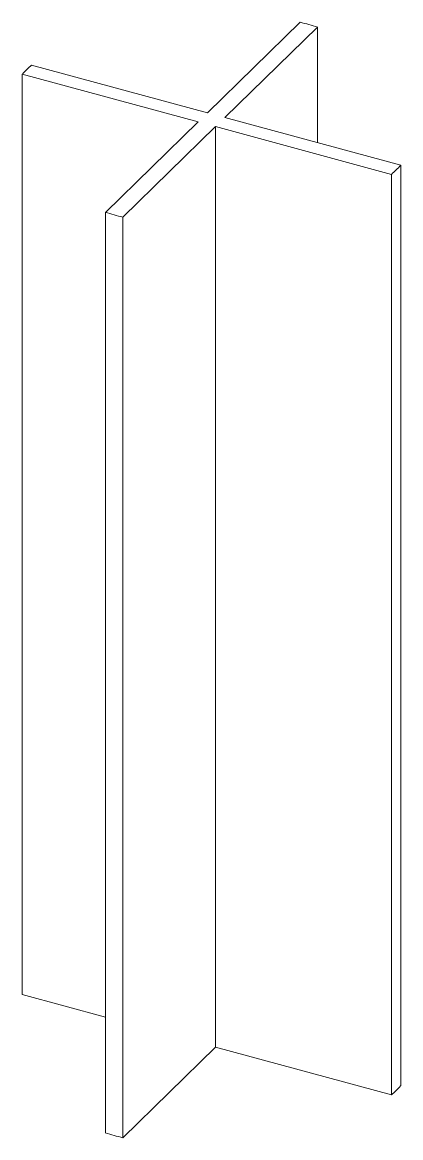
# Paper-space layout '_Trimetric' of a CAD drawing. Header units: millimetres. Extents: x -48 to 48, y -24 to 256.
import ezdxf

# ---------------------------------------------------------------- set-up
doc = ezdxf.new("R2010")
doc.units = ezdxf.units.MM

psp = doc.layouts.new('_Trimetric')

# ---------------------------------------------------------------- linework, layer by layer
at = {"color": 7, "linetype": 'Continuous', "lineweight": 15}
for p, q in [((22.26, 255.92), (-1.04, 233.17)), ((26.68, 254.72), (3.38, 231.97)), ((26.68, 225.64), (26.68, 254.72)), ((-45.21, 245.18), (-1.04, 233.17)), ((-47.55, 242.9), (-3.38, 230.9)), ((-47.55, 11.47), (-47.55, 242.9)), ((-3.38, 230.9), (-26.68, 208.15)), ((3.38, 231.97), (47.55, 219.97)), ((1.04, 229.7), (-22.26, 206.95)), ((1.04, 229.7), (45.21, 217.69)), ((1.04, -1.74), (1.04, 229.7)), ((47.55, -11.47), (47.55, 219.97)), ((45.21, -13.74), (45.21, 217.69)), ((-26.68, -23.29), (-26.68, 208.15)), ((-22.26, -24.49), (-22.26, 206.95)), ((-47.55, 11.47), (-26.68, 5.8)), ((1.04, -1.74), (-22.26, -24.49)), ((1.04, -1.74), (45.21, -13.74))]:
    psp.add_line(p, q, dxfattribs=at)
for centre, radius, start, end in [((3.91, 179.67), 78.44, 73.1215, 76.4695), ((-26.66, 223.84), 28.27, 130.9993, 137.6107), ((26.66, 239.03), 28.27, 310.9993, 317.6107), ((-3.91, 283.21), 78.44, 253.1215, 256.4695), ((26.66, 7.59), 28.27, 310.9993, 317.6107), ((-3.91, 51.77), 78.44, 253.1215, 256.4695)]:
    psp.add_arc(centre, radius, start, end, dxfattribs=at)

doc.saveas('drawing.dxf')
